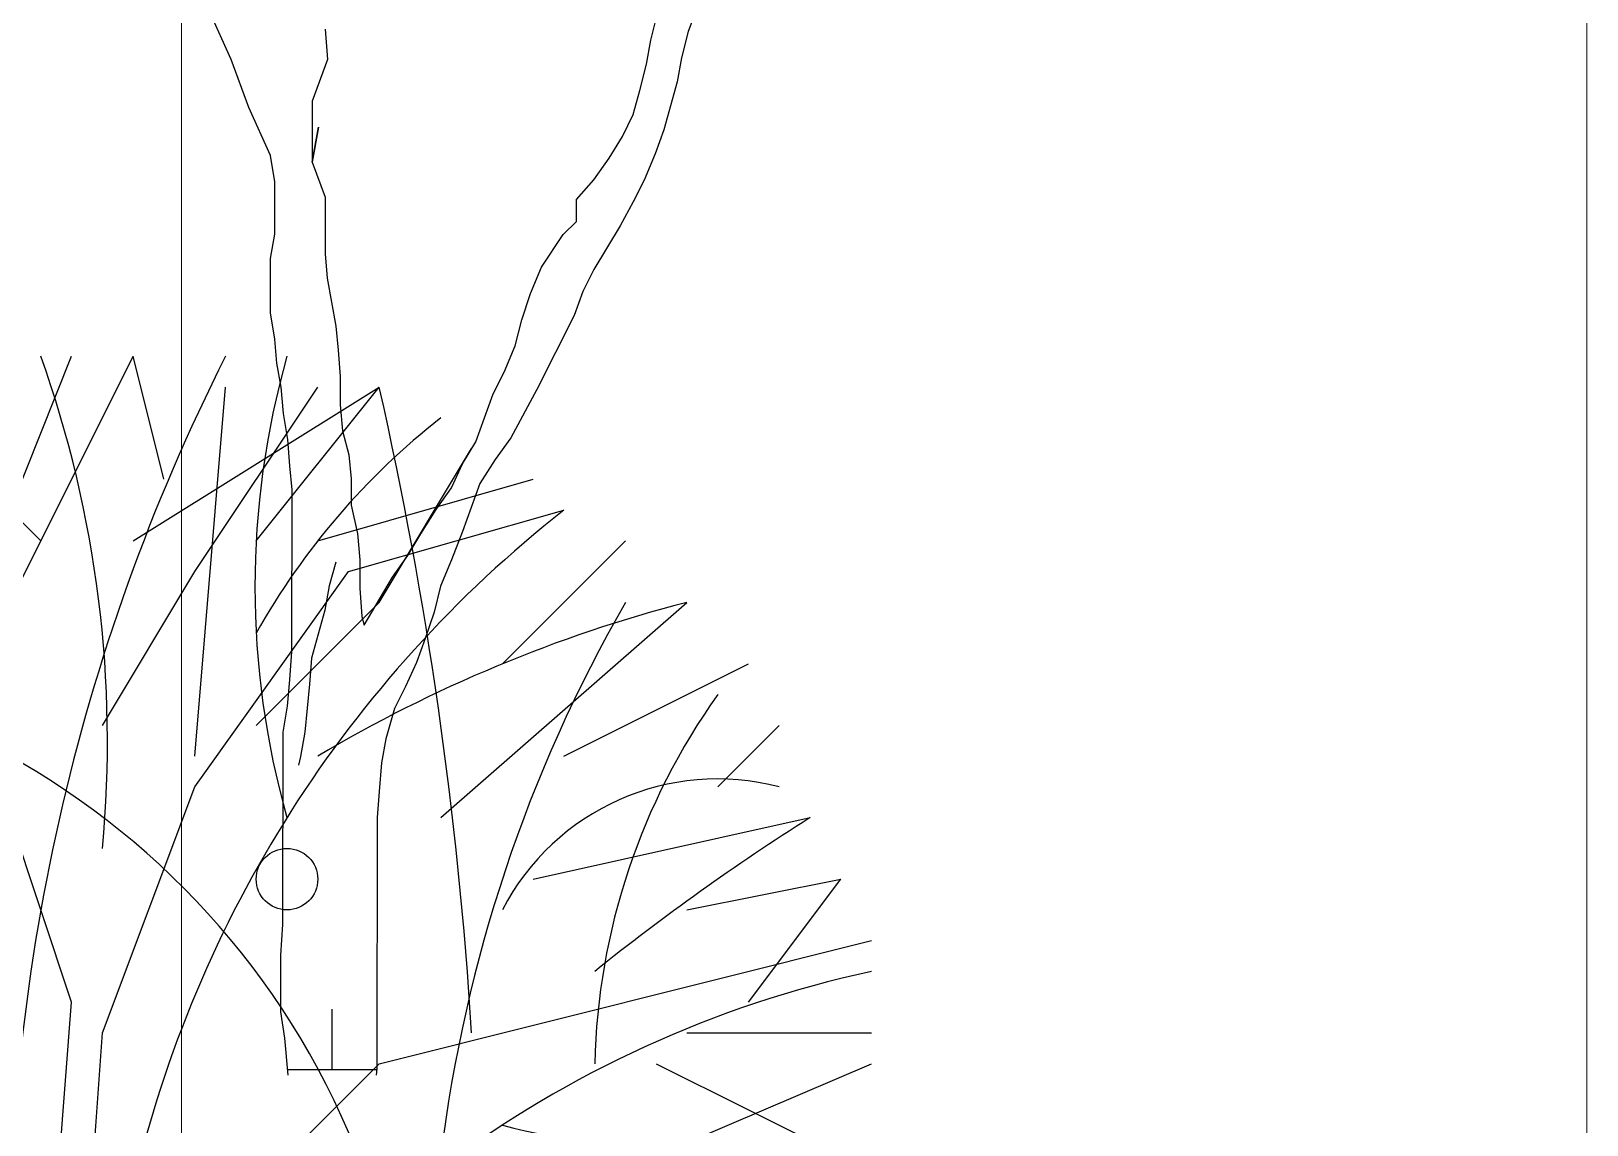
# Model space of a CAD drawing. Header units: millimetres. Extents: x 684983 to 685377, y 990360 to 990509.
# Drawn here: x 685179.763 to 685181.977, y 990422.332 to 990423.89 of the extents above; entities that cross this region are included whole.
import ezdxf

# ---------------------------------------------------------------- set-up
doc = ezdxf.new("R2010")
doc.units = ezdxf.units.MM
for name, color, linetype in [('ANJILI', 7, 'Continuous'), ('TREE', 3, 'Continuous'), ('VAYANA TREE', 7, 'Continuous')]:
    doc.layers.add(name, color=color, linetype=linetype)
doc.layers.add('grid', color=8, linetype='Continuous', lineweight=9)

# ---------------------------------------------------------------- blocks, each defined once
blk = doc.blocks.new('seee')
at = {"color": 84}
for p, q in [((11627.54, -3020.46, 6505.24), (11628.89, -3015.08, 6505.24)), ((11632.48, -3016.65, 6505.24), (11631.36, -3019.57, 6505.24)), ((11584.47, -3022.44, 6505.24), (11582.23, -3017.5, 6505.24)), ((11594.12, -3019.31, 6505.24), (11594.34, -3022.45, 6505.24)), ((11627.09, -3022.93, 6505.24), (11627.54, -3020.46, 6505.24)), ((11631.36, -3019.57, 6505.24), (11630.68, -3022.26, 6505.24)), ((11586.26, -3027.38, 6505.24), (11584.47, -3022.44, 6505.24)), ((11594.34, -3022.45, 6505.24), (11592.76, -3026.71, 6505.24)), ((11626.41, -3025.62, 6505.24), (11627.09, -3022.93, 6505.24)), ((11630.68, -3022.26, 6505.24), (11630.23, -3024.72, 6505.24)), ((11630.23, -3024.72, 6505.24), (11628.88, -3029.66, 6505.24)), ((11592.76, -3026.71, 6505.24), (11592.76, -3032.99, 6505.24)), ((11625.74, -3028.09, 6505.24), (11626.41, -3025.62, 6505.24)), ((11588.5, -3032.31, 6505.24), (11586.26, -3027.38, 6505.24)), ((11624.62, -3030.33, 6505.24), (11625.74, -3028.09, 6505.24)), ((11592.76, -3032.99, 6505.24), (11593.43, -3029.4, 6505.24)), ((11593.43, -3029.4, 6505.24), (11592.76, -3032.99, 6505.24)), ((11628.88, -3029.66, 6505.24), (11627.98, -3032.13, 6505.24)), ((11623.27, -3032.57, 6505.24), (11624.62, -3030.33, 6505.24)), ((11588.94, -3035.01, 6505.24), (11588.5, -3032.31, 6505.24)), ((11592.76, -3032.99, 6505.24), (11594.1, -3036.58, 6505.24)), ((11621.7, -3034.81, 6505.24), (11623.27, -3032.57, 6505.24)), ((11627.98, -3032.13, 6505.24), (11626.86, -3034.82, 6505.24)), ((11619.9, -3036.83, 6505.24), (11621.7, -3034.81, 6505.24)), ((11626.86, -3034.82, 6505.24), (11625.73, -3037.06, 6505.24)), ((11588.94, -3040.39, 6505.24), (11588.94, -3035.01, 6505.24)), ((11594.1, -3036.58, 6505.24), (11594.1, -3042.41, 6505.24)), ((11619.9, -3039.07, 6505.24), (11619.9, -3036.83, 6505.24)), ((11625.73, -3037.06, 6505.24), (11624.38, -3039.53, 6505.24)), ((11618.55, -3040.42, 6505.24), (11619.9, -3039.07, 6505.24)), ((11624.38, -3039.53, 6505.24), (11621.69, -3044.01, 6505.24)), ((11588.49, -3042.86, 6505.24), (11588.94, -3040.39, 6505.24)), ((11616.3, -3043.78, 6505.24), (11618.55, -3040.42, 6505.24)), ((11594.1, -3042.41, 6505.24), (11594.32, -3044.88, 6505.24)), ((11588.48, -3048.47, 6505.24), (11588.49, -3042.86, 6505.24)), ((11615.18, -3046.47, 6505.24), (11616.3, -3043.78, 6505.24)), ((11621.69, -3044.01, 6505.24), (11620.56, -3046.25, 6505.24)), ((11594.32, -3044.88, 6505.24), (11595.21, -3049.82, 6505.24)), ((11614.28, -3049.16, 6505.24), (11615.18, -3046.47, 6505.24)), ((11620.56, -3046.25, 6505.24), (11619.66, -3048.72, 6505.24)), ((11588.93, -3051.16, 6505.24), (11588.48, -3048.47, 6505.24)), ((11613.6, -3051.85, 6505.24), (11614.28, -3049.16, 6505.24)), ((11619.66, -3048.72, 6505.24), (11615.84, -3056.34, 6505.24)), ((11595.21, -3049.82, 6505.24), (11595.43, -3052.29, 6505.24)), ((11589.15, -3053.63, 6505.24), (11588.93, -3051.16, 6505.24)), ((11595.43, -3052.29, 6505.24), (11595.65, -3054.98, 6505.24)), ((11612.48, -3054.54, 6505.24), (11613.6, -3051.85, 6505.24)), ((11589.6, -3056.09, 6505.24), (11589.15, -3053.63, 6505.24)), ((11595.65, -3054.98, 6505.24), (11595.65, -3057.89, 6505.24)), ((11611.36, -3056.79, 6505.24), (11612.48, -3054.54, 6505.24)), ((11589.82, -3058.79, 6505.24), (11589.6, -3056.09, 6505.24)), ((11609.56, -3061.72, 6505.24), (11611.36, -3056.79, 6505.24)), ((11615.84, -3056.34, 6505.24), (11613.15, -3061.28, 6505.24)), ((11590.26, -3061.48, 6505.24), (11589.82, -3058.79, 6505.24)), ((11595.65, -3057.89, 6505.24), (11595.87, -3060.59, 6505.24)), ((11590.49, -3064.17, 6505.24), (11590.26, -3061.48, 6505.24)), ((11595.87, -3060.59, 6505.24), (11596.54, -3063.05, 6505.24)), ((11608.21, -3063.96, 6505.24), (11609.56, -3061.72, 6505.24)), ((11613.15, -3061.28, 6505.24), (11611.57, -3063.52, 6505.24)), ((11596.54, -3063.05, 6505.24), (11596.77, -3065.52, 6505.24)), ((11611.57, -3063.52, 6505.24), (11610, -3065.98, 6505.24)), ((11590.71, -3066.64, 6505.24), (11590.49, -3064.17, 6505.24)), ((11607.08, -3066.43, 6505.24), (11608.21, -3063.96, 6505.24)), ((11590.69, -3083.24, 6505.24), (11590.71, -3066.64, 6505.24)), ((11596.77, -3065.52, 6505.24), (11596.76, -3068.21, 6505.24)), ((11605.51, -3068.67, 6505.24), (11607.08, -3066.43, 6505.24)), ((11610, -3065.98, 6505.24), (11608.2, -3070.92, 6505.24)), ((11596.76, -3068.21, 6505.24), (11597.43, -3071.13, 6505.24)), ((11603.94, -3071.14, 6505.24), (11605.51, -3068.67, 6505.24)), ((11597.43, -3071.13, 6505.24), (11597.66, -3073.82, 6505.24)), ((11602.59, -3073.38, 6505.24), (11603.94, -3071.14, 6505.24)), ((11608.2, -3070.92, 6505.24), (11607.08, -3073.83, 6505.24)), ((11595.19, -3074.05, 6505.24), (11594.51, -3076.51, 6505.24)), ((11597.66, -3073.82, 6505.24), (11597.65, -3076.74, 6505.24)), ((11601.02, -3075.62, 6505.24), (11602.59, -3073.38, 6505.24)), ((11607.08, -3073.83, 6505.24), (11605.95, -3076.52, 6505.24)), ((11599.67, -3077.86, 6505.24), (11601.02, -3075.62, 6505.24)), ((11594.51, -3076.51, 6505.24), (11594.06, -3078.98, 6505.24)), ((11597.65, -3076.74, 6505.24), (11597.87, -3079.66, 6505.24)), ((11598.1, -3080.55, 6505.24), (11599.67, -3077.86, 6505.24)), ((11605.95, -3076.52, 6505.24), (11605.28, -3079.21, 6505.24)), ((11594.06, -3078.98, 6505.24), (11592.71, -3083.91, 6505.24)), ((11605.28, -3079.21, 6505.24), (11604.38, -3081.91, 6505.24)), ((11597.87, -3079.66, 6505.24), (11598.1, -3080.55, 6505.24)), ((11604.38, -3081.91, 6505.24), (11603.48, -3084.37, 6505.24)), ((11590.47, -3086.16, 6505.24), (11590.69, -3083.24, 6505.24)), ((11592.71, -3083.91, 6505.24), (11592.48, -3086.61, 6505.24)), ((11603.48, -3084.37, 6505.24), (11602.36, -3086.84, 6505.24)), ((11590.24, -3088.85, 6505.24), (11590.47, -3086.16, 6505.24)), ((11592.48, -3086.61, 6505.24), (11592.03, -3091.54, 6505.24)), ((11602.36, -3086.84, 6505.24), (11601.23, -3089.08, 6505.24)), ((11589.79, -3091.54, 6505.24), (11590.24, -3088.85, 6505.24)), ((11601.23, -3089.08, 6505.24), (11600.33, -3092.22, 6505.24)), ((11589.77, -3111.28, 6505.24), (11589.79, -3091.54, 6505.24)), ((11592.03, -3091.54, 6505.24), (11591.58, -3094.01, 6505.24)), ((11600.33, -3092.22, 6505.24), (11599.88, -3094.69, 6505.24)), ((11591.58, -3094.01, 6505.24), (11591.36, -3094.91, 6505.24)), ((11599.88, -3094.69, 6505.24), (11599.65, -3097.61, 6505.24)), ((11599.65, -3097.61, 6505.24), (11599.43, -3100.3, 6505.24)), ((11599.43, -3100.3, 6505.24), (11599.4, -3126.1, 6505.24)), ((11589.54, -3114.42, 6505.24), (11589.77, -3111.28, 6505.24)), ((11589.54, -3120.25, 6505.24), (11589.54, -3114.42, 6505.24)), ((11589.98, -3122.95, 6505.24), (11589.54, -3120.25, 6505.24)), ((11594.82, -3126.19), (11594.82, -3119.97)), ((11590.3, -3126.75, 6505.24), (11589.98, -3122.95, 6505.24)), ((11590.25, -3126.19), (11599.39, -3126.19)), ((11599.4, -3126.1, 6505.24), (11599.34, -3126.75, 6505.24))]:
    blk.add_line(p, q, dxfattribs=at)
blk = doc.blocks.new('TREE_E1')
at = {"layer": 'TREE', "linetype": 'ByBlock'}
for p, q in [((-240, 2310), (60, 2910)), ((-180, 2610), (-60, 2910)), ((120, 2670), (60, 2910)), ((-600, 2370), (-420, 2850)), ((-300, 2370), (-300, 2850)), ((-240, 2670), (-180, 2850)), ((60, 2550), (540, 2850)), ((180, 2130), (240, 2850)), ((180, 2490), (420, 2850)), ((300, 2550), (540, 2850)), ((-360, 2550), (-480, 2790)), ((-120, 2550), (-360, 2790)), ((-540, 2490), (-660, 2730)), ((540, 2430), (720, 2730)), ((420, 2550), (840, 2670)), ((480, 2490), (900, 2610)), ((-660, 2370), (-840, 2550)), ((-180, 2010), (-360, 2550)), ((780, 2310), (1020, 2550)), ((-780, 2370), (-960, 2490)), ((-900, 1950), (-900, 2490)), ((0, 2190), (180, 2490)), ((180, 2070), (480, 2490)), ((-960, 2010), (-960, 2430)), ((300, 2190), (540, 2430)), ((660, 2010), (1140, 2430)), ((-600, 2010), (-660, 2370)), ((-360, 1710), (-240, 2310)), ((900, 2130), (1260, 2310)), ((1200, 2070), (1320, 2190)), ((-1080, 2070), (-1260, 2010)), ((-1020, 1830), (-1200, 2070)), ((0, 1590), (180, 2070)), ((-60, 1650), (-180, 2010)), ((840, 1890), (1380, 2010)), ((1140, 1830), (1440, 1890)), ((1260, 1650), (1440, 1890)), ((540, 1530), (1500, 1770)), ((-1080, 1710), (-1440, 1590)), ((-120, 870), (-60, 1650)), ((-900, 1410), (-1380, 1590)), ((-60, 750), (0, 1590)), ((1140, 1590), (1500, 1590)), ((-1140, 1350), (-1440, 1530)), ((60, 1050), (540, 1530)), ((1080, 1350), (1500, 1530)), ((1080, 1530), (1440, 1350)), ((-1260, 1410), (-1380, 1350)), ((-960, 1410), (-1380, 1230)), ((-420, 1410), (-960, 1410)), ((-600, 1230), (-900, 1410)), ((60, 0), (60, 1290)), ((-720, 1170), (-1140, 1230)), ((-960, 1230), (-1080, 1050)), ((0, 1230), (60, 1170)), ((60, 1230), (0, 1230)), ((900, 1170), (1440, 990)), ((1260, 1050), (1500, 1170)), ((-60, 0), (-60, 750)), ((60, 750), (-60, 690)), ((-60, 750), (60, 750)), ((-60, 510), (0, 510)), ((0, 450), (60, 450)), ((60, 210), (-60, 150)), ((-60, 210), (60, 210)), ((-60, 90), (60, 150)), ((-60, 150), (60, 90)), ((60, 90), (-60, 90))]:
    blk.add_line(p, q, dxfattribs=at)
for centre, radius in [((-480, 2490), 84.9), ((-840, 2010), 60), ((360, 1890), 60), ((840, 1290), 60), ((-720, 1230), 60), ((1260, 930), 60)]:
    blk.add_circle(centre, radius, dxfattribs=at)
for centre, radius, start, end in [((3750, 1140), 3931, 153.2394, 181.3119), ((-2220, 2160), 2229.9, 354.5962, 19.6538), ((1950, 2460), 1652.5, 164.1975, 195.8025), ((-7210, 1100), 7945.1, 3.53585, 12.72436), ((-1380, 2310), 967.5, 352.875, 29.7449), ((1530, 1680), 1410.3, 128.0888, 150.7086), ((-2970, 1140), 2671.5, 1.9306, 34.9393), ((-3650, 1580), 2992.8, 2.4896, 20.1303), ((2357.6, 755.2), 2359, 128.1615, 166.8962), ((1830, -240), 2757.7, 104.4898, 120.75), ((3510, 1000), 2871.4, 150.1314, 172.9987), ((-928.2, 792.9), 1531.9, 16.5808, 97.9487), ((-2430, -540), 3153.6, 50.4038, 64.6538), ((2250, 1500), 1290.3, 144.4623, 178.6678), ((-3078, -468), 3254.5, 21.9779, 54.757), ((1200, 1612.5), 473, 75.3027, 152.6223), ((-450, 2460), 979.5, 207.3499, 242.6501), ((3870, -1920), 4652.4, 122.3578, 128.7175), ((-930, 1020), 823.8, 79.5085, 123.1113), ((1955.6, -397.5), 2156.2, 102.1992, 151.5406), ((-720, -150), 1749.3, 84.0939, 112.1663), ((1320, 3540), 2197.4, 255.774, 274.6987), ((-278.6, 385.7), 909.6, 68.1485, 133.0908), ((1508.6, -2524.3), 3754.3, 90.1308, 107.8144)]:
    blk.add_arc(centre, radius, start, end, dxfattribs=at)

msp = doc.modelspace()

# ---------------------------------------------------------------- linework, layer by layer
at = {"layer": 'grid'}
for p, q in [((685179.9771, 990509.1548), (685179.9771, 990370.8996)), ((685181.9771, 990509.1548), (685181.9771, 990370.8996))]:
    msp.add_line(p, q, dxfattribs=at)

# ---------------------------------------------------------------- block references
at = {"layer": 'ANJILI', "xscale": 0.01386104931414437, "yscale": 0.01386104931414437, "zscale": 0.01386104931414437}
msp.add_blockref('seee', (685019.4751, 990465.7433, 98.475), dxfattribs=at)
at = {"layer": 'VAYANA TREE', "xscale": 0.0007297647346152902, "yscale": 0.0007297647346152902, "zscale": 0.0007297647346152902}
msp.add_blockref('TREE_E1', (685179.8645, 990421.303, 98.545), dxfattribs=at)

doc.saveas('drawing.dxf')
